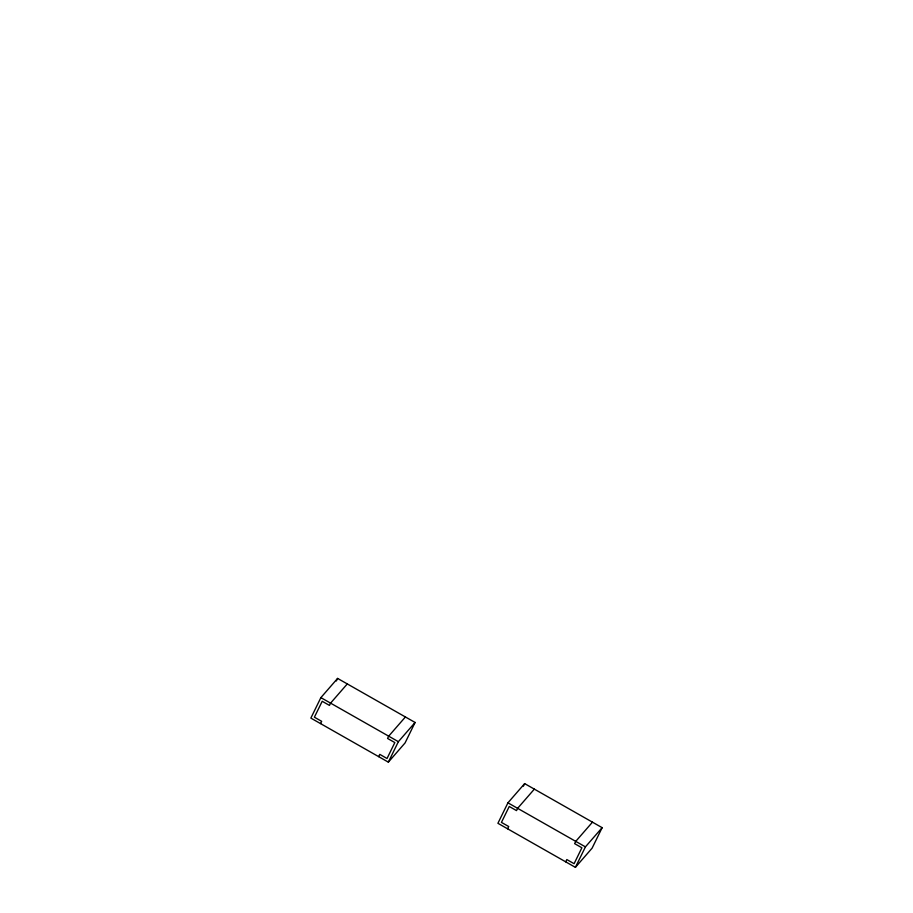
<?xml version="1.0" encoding="UTF-8"?>
<svg xmlns="http://www.w3.org/2000/svg" width="913" height="913" viewBox="0 0 913 913"><rect width="100%" height="100%" fill="white"/><g stroke="black" fill="none" stroke-linecap="round" stroke-linejoin="round"><path stroke-width="1.37" d="M320.885 697.623L310.854 718.097L388.345 762.15L405.064 742.942L415.084 722.468L337.605 678.416L320.885 697.623L398.376 741.676L415.084 722.468M336.349 680.972L337.605 678.416M320.543 723.598L321.661 721.327L314.392 717.196L322.198 701.275L329.456 705.407L330.574 703.124L347.294 683.928M378.655 756.637L379.774 754.366L387.032 758.498L394.838 742.577L387.569 738.446L388.687 736.163L405.406 716.967M388.345 762.15L398.376 741.676M507.936 802.824L497.916 823.298L575.395 867.35L592.115 848.143L602.146 827.669L524.655 783.616L507.936 802.824L585.427 846.876L602.146 827.669M523.4 786.173L524.655 783.616M507.594 828.799L508.712 826.527L501.442 822.396L509.249 806.476L516.507 810.607L517.625 808.325L534.345 789.129M565.706 861.838L566.825 859.567L574.094 863.698L581.889 847.778L574.631 843.646L575.738 841.375L592.457 822.168M575.395 867.35L585.427 846.876"/></g></svg>
